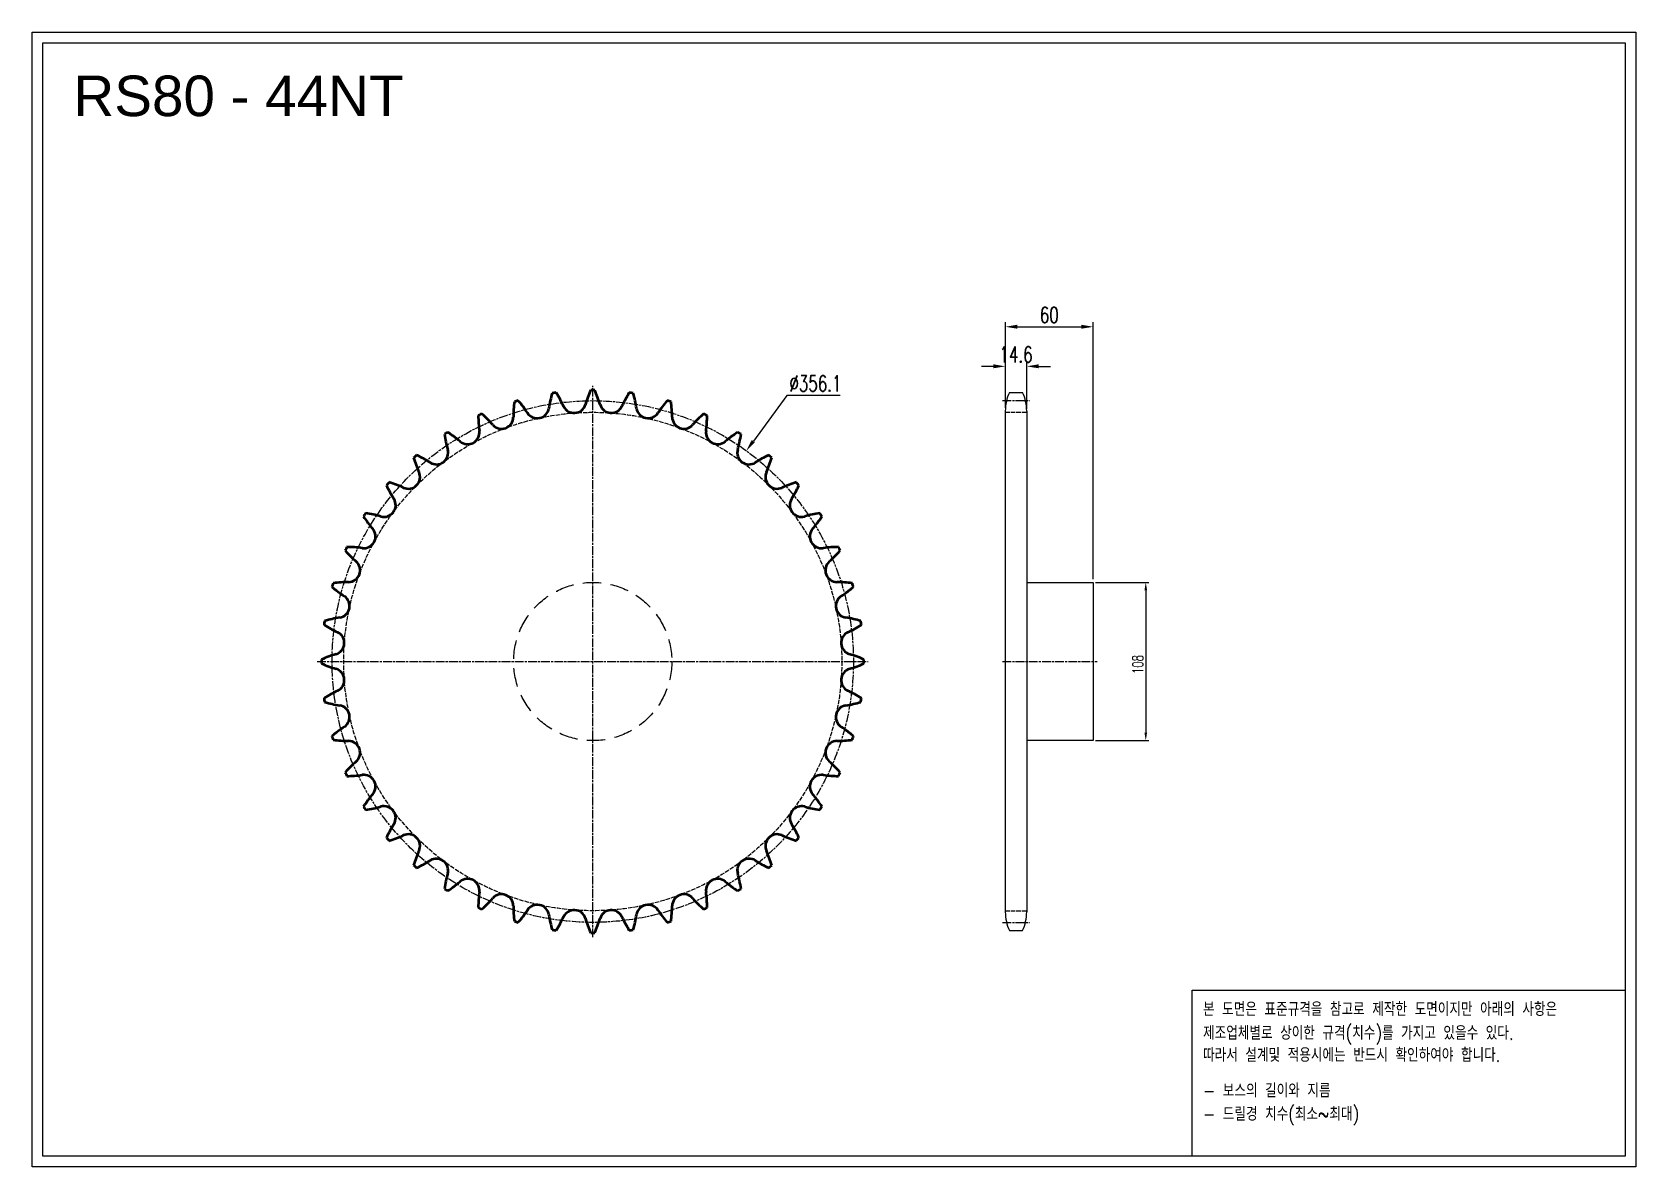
# Model space of a CAD drawing. Header units: millimetres. Extents: x -63231 to -62136, y 17860 to 18634.
import ezdxf

# ---------------------------------------------------------------- set-up
doc = ezdxf.new("R2010")
doc.units = ezdxf.units.MM
for name, pattern in [('AM_ISO02W050', [7.5, 6, -1.5]), ('AM_ISO02W050x2', [3.75, 3, -0.75]), ('AM_ISO08W050', [18, 12, -1.5, 3, -1.5]), ('AM_ISO08W050x2', [9, 6, -0.75, 1.5, -0.75]), ('HIDDEN', [9.525, 6.35, -3.175])]:
    doc.linetypes.add(name, pattern=pattern)
for name, color, linetype, lineweight in [('AM_0N', 7, 'Continuous', 50), ('AM_3N', 6, 'AM_ISO02W050', 25), ('AM_7', 4, 'AM_ISO08W050', 25), ('AM_7N', 4, 'AM_ISO08W050', 25)]:
    doc.layers.add(name, color=color, linetype=linetype, lineweight=lineweight)
doc.layers.add('HL', color=2, linetype='HIDDEN')
doc.layers.add('S-DIM', color=7, linetype='Continuous')
doc.styles.add('HAN', font='ROMANS.shx', dxfattribs={"width": 0.7, "bigfont": 'whgtxt.shx'})
doc.styles.add('HSG', font='SIMPLEX.shx', dxfattribs={"width": 0.7, "bigfont": 'HSG.shx'})
doc.styles.get("Standard").update_dxf_attribs({"font": 'arial.ttf'})
doc.dimstyles.new('APP16', dxfattribs={"dimscale": 3, "dimtxt": 2.4, "dimasz": 1.8, "dimexe": 0.7, "dimexo": 0.5, "dimgap": 0.6, "dimtad": 1, "dimtoh": 1, "dimdec": 1, "dimrnd": 0.01, "dimzin": 9, "dimdsep": 46, "dimtxsty": 'HSG', "dimcen": 0, "dimclrd": 1, "dimclre": 1, "dimclrt": 256, "dimazin": 2, "dimtp": 1, "dimtm": 1, "dimtfac": 0.5, "dimtdec": 1, "dimtofl": 0, "dimtmove": 0, "dimatfit": 3, "dimfxl": 0, "dimtvp": 1, "dimtolj": 2, "dimlwd": -1, "dimlwe": -1, "dimarcsym": 0})
doc.dimstyles.new('APP23', dxfattribs={"dimscale": 4.5, "dimtxt": 2.4, "dimasz": 1.8, "dimexe": 0.7, "dimexo": 0.5, "dimgap": 0.6, "dimtad": 1, "dimtoh": 1, "dimdec": 1, "dimrnd": 0.01, "dimzin": 9, "dimdsep": 46, "dimtxsty": 'HSG', "dimcen": 0, "dimclrd": 1, "dimclre": 1, "dimclrt": 256, "dimazin": 2, "dimtp": 1, "dimtm": 1, "dimtfac": 0.5, "dimtdec": 1, "dimtix": 1, "dimtofl": 0, "dimtmove": 0, "dimatfit": 3, "dimfxl": 0, "dimtvp": 1, "dimtolj": 2, "dimlwd": -1, "dimlwe": -1, "dimarcsym": 0})

# ---------------------------------------------------------------- blocks, each defined once
blk = doc.blocks.new('*D1')
at = {"layer": 'Defpoints', "color": 0, "transparency": 16777216}
for p in [(-62506.2, 18258.5), (-62506.2, 18150.5), (-62470.3, 18150.5)]:
    blk.add_point(p, dxfattribs=at)
at = {"layer": 'S-DIM', "color": 1, "transparency": 16777216}
for p, q in [((-62504.7, 18258.5), (-62468.2, 18258.5)), ((-62470.3, 18253.1), (-62470.3, 18155.9)), ((-62504.7, 18150.5), (-62468.2, 18150.5))]:
    blk.add_line(p, q, dxfattribs=at)
for points in [[(-62471.2, 18253.1), (-62469.4, 18253.1), (-62470.3, 18258.5)], [(-62471.2, 18155.9), (-62469.4, 18155.9), (-62470.3, 18150.5)]]:
    blk.add_solid(points, dxfattribs=at)
at = {"layer": 'S-DIM', "transparency": 16777216, "insert": (-62475.7, 18202.4), "char_height": 7.2, "attachment_point": 5, "rotation": 90, "style": 'HSG'}
blk.add_mtext('\\A2;108', dxfattribs=at)
blk = doc.blocks.new('*D2')
at = {"layer": 'Defpoints', "color": 0, "transparency": 16777216}
for p in [(-62551.6, 18405.9), (-62566.2, 18375.4), (-62551.6, 18374.6)]:
    blk.add_point(p, dxfattribs=at)
at = {"layer": 'S-DIM', "color": 1, "transparency": 16777216}
for p, q in [((-62574.3, 18405.9), (-62582.4, 18405.9)), ((-62566.2, 18377.7), (-62566.2, 18409.1)), ((-62551.6, 18376.8), (-62551.6, 18409.1)), ((-62543.5, 18405.9), (-62535.4, 18405.9))]:
    blk.add_line(p, q, dxfattribs=at)
for points in [[(-62574.3, 18407.3), (-62574.3, 18404.6), (-62566.2, 18405.9)], [(-62543.5, 18407.3), (-62543.5, 18404.6), (-62551.6, 18405.9)]]:
    blk.add_solid(points, dxfattribs=at)
at = {"layer": 'S-DIM', "transparency": 16777216, "insert": (-62558.9, 18414), "char_height": 10.8, "attachment_point": 5, "style": 'HSG'}
blk.add_mtext('\\A2;14.6', dxfattribs=at)
blk = doc.blocks.new('*D3')
at = {"layer": 'Defpoints', "color": 0, "transparency": 16777216}
for p in [(-62506.2, 18432.9), (-62566.2, 18375.4), (-62506.2, 18258.5)]:
    blk.add_point(p, dxfattribs=at)
at = {"layer": 'S-DIM', "color": 1, "transparency": 16777216}
for p, q in [((-62566.2, 18377.7), (-62566.2, 18436.1)), ((-62506.2, 18260.7), (-62506.2, 18436.1)), ((-62558.1, 18432.9), (-62514.3, 18432.9))]:
    blk.add_line(p, q, dxfattribs=at)
for points in [[(-62558.1, 18434.3), (-62558.1, 18431.6), (-62566.2, 18432.9)], [(-62514.3, 18434.3), (-62514.3, 18431.6), (-62506.2, 18432.9)]]:
    blk.add_solid(points, dxfattribs=at)
at = {"layer": 'S-DIM', "transparency": 16777216, "insert": (-62536.2, 18441), "char_height": 10.8, "attachment_point": 5, "style": 'HSG'}
blk.add_mtext('\\A2;60', dxfattribs=at)
blk = doc.blocks.new('*D4')
at = {"layer": 'Defpoints', "color": 0, "transparency": 16777216}
for p in [(-62743.1, 18348.3), (-62952.9, 18060.6)]:
    blk.add_point(p, dxfattribs=at)
at = {"layer": 'S-DIM', "color": 1, "transparency": 16777216}
for p, q in [((-62715.5, 18386.1), (-62738.3, 18354.8)), ((-62679, 18386.1), (-62715.5, 18386.1))]:
    blk.add_line(p, q, dxfattribs=at)
blk.add_solid([(-62739.4, 18355.6), (-62737.2, 18354.1), (-62743.1, 18348.3)], dxfattribs=at)
at = {"layer": 'S-DIM', "transparency": 16777216, "insert": (-62695.9, 18394.2), "char_height": 10.8, "attachment_point": 5, "style": 'HSG'}
blk.add_mtext('\\A2;∅356.1', dxfattribs=at)
blk = doc.blocks.new('notice1')
at = {"color": 4}
blk.add_lwpolyline([(-22142.12, 1735.9), (-22053.8, 1735.9), (-22053.8, 1702.07), (-22142.12, 1702.07)], close=True, dxfattribs=at)
at = {"color": 4, "style": 'HAN', "width": 0.8}
for s, p in [('본 도면은 표준규격을 참고로 제작한 도면이지만 아래의 사항은', (-22139.9, 1730.62)), ('제조업체별로 상이한 규격(치수)를 가지고 있을수 있다.', (-22139.9, 1725.78)), ('따라서 설계및 적용시에는 반드시 확인하여야 합니다.', (-22139.9, 1721.28)), ('- 보스의 길이와 지름', (-22139.9, 1714.03)), ('- 드릴경 치수(최소~최대)', (-22139.9, 1709.27))]:
    blk.add_text(s, height=2.7949, dxfattribs=at).set_placement(p)

msp = doc.modelspace()

# ---------------------------------------------------------------- linework, layer by layer
for p, q in [((-62563.41, 18388.1), (-62554.41, 18388.1)), ((-62566.21, 18375.4), (-62566.21, 18033.54)), ((-62551.61, 18375.4), (-62551.61, 18033.54)), ((-62551.61, 18258.47), (-62506.21, 18258.47)), ((-62506.21, 18258.47), (-62506.21, 18150.47)), ((-62506.21, 18150.47), (-62551.61, 18150.47)), ((-62563.41, 18020.84), (-62554.41, 18020.84))]:
    msp.add_line(p, q)
for points in [[(-63230.87, 18634.03), (-62135.55, 18634.03), (-62135.55, 17859.56), (-63230.87, 17859.56)], [(-63223.5, 18626.65), (-62142.93, 18626.65), (-62142.93, 17866.93), (-63223.5, 17866.93)]]:
    msp.add_lwpolyline(points, close=True)
for centre, start, end in [((-62536.01, 18375.4), 155.13196, 180), ((-62581.81, 18375.4), 0, 24.86804), ((-62536.01, 18033.54), 180, 204.86804), ((-62581.81, 18033.54), 335.13196, 0)]:
    msp.add_arc(centre, 30.2, start, end)
at = {"layer": 'AM_0N'}
for centre, radius, start, end in [((-62814.55, 18370.39), 87.66, 172.54486, 179.43182), ((-62847.99, 18204.47), 185.19, 105.9405, 106.78678), ((-62965.82, 18325.98), 87.66, 33.29545, 40.18242), ((-62791.28, 18363.95), 87.66, 164.36304, 171.25), ((-62847.99, 18204.47), 185.19, 97.75868, 98.60496), ((-62947.32, 18341.51), 87.66, 25.11364, 32.0006), ((-62860.69, 18382.12), 8.02, 205.11364, 343.06818), ((-62769.16, 18354.25), 87.66, 156.18122, 163.06818), ((-62847.99, 18204.47), 185.19, 89.57686, 90.42314), ((-62926.81, 18354.25), 87.66, 16.93182, 23.81878), ((-62835.28, 18382.12), 8.02, 196.93182, 334.88636), ((-62748.65, 18341.51), 87.66, 147.9994, 154.88636), ((-62847.99, 18204.47), 185.19, 81.39504, 82.24132), ((-62904.69, 18363.95), 87.66, 8.75, 15.63696), ((-62730.16, 18325.98), 87.66, 139.81758, 146.70455), ((-62847.99, 18204.47), 185.19, 73.21322, 74.0595), ((-62881.42, 18370.39), 87.66, 0.56818, 7.45514), ((-62847.99, 18204.47), 185.19, 114.12232, 114.96859), ((-62838.51, 18373.46), 87.66, 180.72667, 187.61364), ((-62981.91, 18307.97), 87.66, 41.47727, 48.36424), ((-62910.23, 18371.34), 8.02, 221.47727, 359.43182), ((-62885.85, 18378.5), 8.02, 213.29545, 351.25), ((-62810.13, 18378.5), 8.02, 188.75, 326.70455), ((-62785.75, 18371.34), 8.02, 180.56818, 318.52273), ((-62714.06, 18307.97), 87.66, 131.63576, 138.52273), ((-62847.99, 18204.47), 185.19, 65.03141, 65.87768), ((-62857.47, 18373.46), 87.66, 352.38636, 359.27333), ((-62847.99, 18204.47), 185.19, 122.30413, 123.15041), ((-62862.66, 18373.09), 87.66, 188.90849, 195.79545), ((-62995.28, 18287.86), 87.66, 49.65909, 56.54605), ((-62933.34, 18360.79), 8.02, 229.65909, 7.61364), ((-62762.63, 18360.79), 8.02, 172.38636, 310.34091), ((-62700.7, 18287.86), 87.66, 123.45395, 130.34091), ((-62847.99, 18204.47), 185.19, 56.84959, 57.69587), ((-62833.32, 18373.09), 87.66, 344.20455, 351.09151), ((-62954.72, 18347.05), 8.02, 237.84091, 15.79545), ((-62741.25, 18347.05), 8.02, 164.20455, 302.15909), ((-62847.99, 18204.47), 185.19, 130.48595, 131.33223), ((-62886.5, 18369.29), 87.66, 197.09031, 203.97727), ((-63005.65, 18266.05), 87.66, 57.84091, 64.72787), ((-62690.33, 18266.05), 87.66, 115.27213, 122.15909), ((-62809.47, 18369.29), 87.66, 336.02273, 342.90969), ((-62847.99, 18204.47), 185.19, 48.66777, 49.51405), ((-62847.99, 18204.47), 185.19, 138.66777, 139.51405), ((-62909.57, 18362.13), 87.66, 205.27213, 212.15909), ((-63012.8, 18242.99), 87.66, 66.02273, 72.90969), ((-62973.92, 18330.41), 8.02, 246.02273, 23.97727), ((-62722.05, 18330.41), 8.02, 156.02273, 293.97727), ((-62683.17, 18242.99), 87.66, 107.09031, 113.97727), ((-62786.41, 18362.13), 87.66, 327.84091, 334.72787), ((-62847.99, 18204.47), 185.19, 40.48595, 41.33223), ((-62990.56, 18311.2), 8.02, 254.20455, 32.15909), ((-62705.41, 18311.2), 8.02, 147.84091, 285.79545), ((-62847.99, 18204.47), 185.19, 146.84959, 147.69587), ((-62931.38, 18351.76), 87.66, 213.45395, 220.34091), ((-63016.61, 18219.14), 87.66, 74.20455, 81.09151), ((-62679.37, 18219.14), 87.66, 98.90849, 105.79545), ((-62764.6, 18351.76), 87.66, 319.65909, 326.54605), ((-62847.99, 18204.47), 185.19, 32.30413, 33.15041), ((-63004.3, 18289.83), 8.02, 262.38636, 40.34091), ((-62691.67, 18289.83), 8.02, 139.65909, 277.61364), ((-62847.99, 18204.47), 185.19, 155.03141, 155.87768), ((-63016.98, 18194.99), 87.66, 82.38636, 89.27333), ((-62678.99, 18194.99), 87.66, 90.72667, 97.61364), ((-62847.99, 18204.47), 185.19, 24.12232, 24.96859), ((-62951.49, 18338.39), 87.66, 221.63576, 228.52273), ((-63014.86, 18266.71), 8.02, 270.56818, 48.52273), ((-62681.11, 18266.71), 8.02, 131.47727, 269.43182), ((-62744.48, 18338.39), 87.66, 311.47727, 318.36424), ((-62847.99, 18204.47), 185.19, 163.21322, 164.0595), ((-62969.5, 18322.3), 87.66, 229.81758, 236.70455), ((-63013.91, 18171.04), 87.66, 90.56818, 97.45514), ((-63022.02, 18242.33), 8.02, 278.75, 56.70455), ((-62673.95, 18242.33), 8.02, 123.29545, 261.25), ((-62682.06, 18171.04), 87.66, 82.54486, 89.43182), ((-62726.48, 18322.3), 87.66, 303.29545, 310.18242), ((-62847.99, 18204.47), 185.19, 15.9405, 16.78678), ((-62847.99, 18204.47), 185.19, 171.39504, 172.24132), ((-62985.03, 18303.81), 87.66, 237.9994, 244.88636), ((-63007.46, 18147.77), 87.66, 98.75, 105.63696), ((-62688.51, 18147.77), 87.66, 74.36304, 81.25), ((-62710.95, 18303.81), 87.66, 295.11364, 302.0006), ((-62847.99, 18204.47), 185.19, 7.75868, 8.60496), ((-63025.64, 18217.18), 8.02, 286.93182, 64.88636), ((-62670.34, 18217.18), 8.02, 115.11364, 253.06818), ((-62847.99, 18204.47), 185.19, 179.57686, 180.42314), ((-62997.77, 18125.65), 87.66, 106.93182, 113.81878), ((-62698.2, 18125.65), 87.66, 66.18122, 73.06818), ((-62847.99, 18204.47), 185.19, 359.57686, 0.42314), ((-62997.77, 18283.29), 87.66, 246.18122, 253.06818), ((-63025.64, 18191.76), 8.02, 295.11364, 73.06818), ((-62670.34, 18191.76), 8.02, 106.93182, 244.88636), ((-62698.2, 18283.29), 87.66, 286.93182, 293.81878), ((-62985.03, 18105.13), 87.66, 115.11364, 122.0006), ((-62710.95, 18105.13), 87.66, 57.9994, 64.88636), ((-62847.99, 18204.47), 185.19, 187.75868, 188.60496), ((-63007.46, 18261.18), 87.66, 254.36304, 261.25), ((-63022.02, 18166.61), 8.02, 303.29545, 81.25), ((-62673.95, 18166.61), 8.02, 98.75, 236.70455), ((-62688.51, 18261.18), 87.66, 278.75, 285.63696), ((-62847.99, 18204.47), 185.19, 351.39504, 352.24132), ((-62969.5, 18086.64), 87.66, 123.29545, 130.18242), ((-62847.99, 18204.47), 185.19, 195.9405, 196.78678), ((-63013.91, 18237.9), 87.66, 262.54486, 269.43182), ((-63014.86, 18142.23), 8.02, 311.47727, 89.43182), ((-62681.11, 18142.23), 8.02, 90.56818, 228.52273), ((-62682.06, 18237.9), 87.66, 270.56818, 277.45514), ((-62726.48, 18086.64), 87.66, 49.81758, 56.70455), ((-62847.99, 18204.47), 185.19, 343.21322, 344.0595), ((-62951.49, 18070.55), 87.66, 131.47727, 138.36424), ((-62847.99, 18204.47), 185.19, 204.12232, 204.96859), ((-62744.48, 18070.55), 87.66, 41.63576, 48.52273), ((-62847.99, 18204.47), 185.19, 335.03141, 335.87768), ((-63016.98, 18213.95), 87.66, 270.72667, 277.61364), ((-63004.3, 18119.11), 8.02, 319.65909, 97.61364), ((-62691.67, 18119.11), 8.02, 82.38636, 220.34091), ((-62678.99, 18213.95), 87.66, 262.38636, 269.27333), ((-62931.38, 18057.18), 87.66, 139.65909, 146.54605), ((-62990.56, 18097.74), 8.02, 327.84091, 105.79545), ((-62705.41, 18097.74), 8.02, 74.20455, 212.15909), ((-62764.6, 18057.18), 87.66, 33.45395, 40.34091), ((-62847.99, 18204.47), 185.19, 212.30413, 213.15041), ((-63016.61, 18189.8), 87.66, 278.90849, 285.79545), ((-62679.37, 18189.8), 87.66, 254.20455, 261.09151), ((-62847.99, 18204.47), 185.19, 326.84959, 327.69587), ((-62909.57, 18046.81), 87.66, 147.84091, 154.72787), ((-62847.99, 18204.47), 185.19, 220.48595, 221.33223), ((-63012.8, 18165.95), 87.66, 287.09031, 293.97727), ((-62973.92, 18078.53), 8.02, 336.02273, 113.97727), ((-62722.05, 18078.53), 8.02, 66.02273, 203.97727), ((-62683.17, 18165.95), 87.66, 246.02273, 252.90969), ((-62786.41, 18046.81), 87.66, 25.27213, 32.15909), ((-62847.99, 18204.47), 185.19, 318.66777, 319.51405), ((-62886.5, 18039.65), 87.66, 156.02273, 162.90969), ((-62809.47, 18039.65), 87.66, 17.09031, 23.97727), ((-62847.99, 18204.47), 185.19, 228.66777, 229.51405), ((-63005.65, 18142.89), 87.66, 295.27213, 302.15909), ((-62954.72, 18061.89), 8.02, 344.20455, 122.15909), ((-62741.25, 18061.89), 8.02, 57.84091, 195.79545), ((-62690.33, 18142.89), 87.66, 237.84091, 244.72787), ((-62847.99, 18204.47), 185.19, 310.48595, 311.33223), ((-62862.66, 18035.85), 87.66, 164.20455, 171.09151), ((-62995.28, 18121.08), 87.66, 303.45395, 310.34091), ((-62933.34, 18048.15), 8.02, 352.38636, 130.34091), ((-62762.63, 18048.15), 8.02, 49.65909, 187.61364), ((-62700.7, 18121.08), 87.66, 229.65909, 236.54605), ((-62833.32, 18035.85), 87.66, 8.90849, 15.79545), ((-62847.99, 18204.47), 185.19, 236.84959, 237.69587), ((-62838.51, 18035.48), 87.66, 172.38636, 179.27333), ((-62981.91, 18100.97), 87.66, 311.63576, 318.52273), ((-62910.23, 18037.6), 8.02, 0.56818, 138.52273), ((-62785.75, 18037.6), 8.02, 41.47727, 179.43182), ((-62714.06, 18100.97), 87.66, 221.47727, 228.36424), ((-62857.47, 18035.48), 87.66, 0.72667, 7.61364), ((-62847.99, 18204.47), 185.19, 302.30413, 303.15041), ((-62847.99, 18204.47), 185.19, 245.03141, 245.87768), ((-62814.55, 18038.55), 87.66, 180.56818, 187.45514), ((-62965.82, 18082.96), 87.66, 319.81758, 326.70455), ((-62885.85, 18030.44), 8.02, 8.75, 146.70455), ((-62791.28, 18044.99), 87.66, 188.75, 195.63696), ((-62947.32, 18067.43), 87.66, 327.9994, 334.88636), ((-62860.69, 18026.82), 8.02, 16.93182, 154.88636), ((-62769.16, 18054.69), 87.66, 196.93182, 203.81878), ((-62926.81, 18054.69), 87.66, 336.18122, 343.06818), ((-62835.28, 18026.82), 8.02, 25.11364, 163.06818), ((-62748.65, 18067.43), 87.66, 205.11364, 212.0006), ((-62904.69, 18044.99), 87.66, 344.36304, 351.25), ((-62810.13, 18030.44), 8.02, 33.29545, 171.25), ((-62730.16, 18082.96), 87.66, 213.29545, 220.18242), ((-62881.42, 18038.55), 87.66, 352.54486, 359.43182), ((-62847.99, 18204.47), 185.19, 294.12232, 294.96859), ((-62847.99, 18204.47), 185.19, 253.21322, 254.0595), ((-62847.99, 18204.47), 185.19, 261.39504, 262.24132), ((-62847.99, 18204.47), 185.19, 269.57686, 270.42314), ((-62847.99, 18204.47), 185.19, 277.75868, 278.60496), ((-62847.99, 18204.47), 185.19, 285.9405, 286.78678)]:
    msp.add_arc(centre, radius, start, end, dxfattribs=at)
at = {"layer": 'AM_3N', "linetype": 'AM_ISO02W050x2'}
for p, q in [((-62566.21, 18374.55), (-62551.61, 18374.55)), ((-62566.21, 18034.39), (-62551.61, 18034.39))]:
    msp.add_line(p, q, dxfattribs=at)
msp.add_circle((-62847.99, 18204.47), 170.08, dxfattribs=at)
at = {"layer": 'AM_7', "linetype": 'AM_ISO08W050x2'}
for p, q in [((-62568.16, 18382.49), (-62549.67, 18382.49)), ((-62568.16, 18204.47), (-62503.4, 18204.47)), ((-62568.16, 18026.45), (-62549.67, 18026.45))]:
    msp.add_line(p, q, dxfattribs=at)
msp.add_circle((-62847.99, 18204.47), 178.02, dxfattribs=at)
at = {"layer": 'AM_7N', "linetype": 'AM_ISO08W050x2'}
for p, q in [((-62847.99, 18016.28), (-62847.99, 18392.66)), ((-63036.18, 18204.47), (-62659.8, 18204.47))]:
    msp.add_line(p, q, dxfattribs=at)
at = {"layer": 'HL', "ltscale": 2}
msp.add_circle((-62847.99, 18204.47), 54, dxfattribs=at)

# ---------------------------------------------------------------- block references
at = {"xscale": 3.347646382079999, "yscale": 3.347646382079999, "zscale": 3.347646382079999}
msp.add_blockref('notice1', (11685.38, 12169.02), dxfattribs=at)

# ---------------------------------------------------------------- texts
msp.add_text('RS80 - 44NT', height=27.6595).set_placement((-63202.66, 18576.68))

# ---------------------------------------------------------------- dimensions: what is measured, and where the dimension line sits
at = {"layer": 'S-DIM'}
dim = msp.add_linear_dim(base=(-62506.21, 18432.91), p1=(-62566.21, 18375.4), p2=(-62506.21, 18258.47), dimstyle='APP23', dxfattribs=at)
dim.commit()
dim.dimension.update_dxf_attribs({"geometry": '*D3', "text_midpoint": (-62536.21, 18441.01)})
dim = msp.add_linear_dim(base=(-62551.61, 18405.91), p1=(-62566.21, 18375.4), p2=(-62551.61, 18374.55), dimstyle='APP23', dxfattribs=at)
dim.commit()
dim.dimension.update_dxf_attribs({"geometry": '*D2', "text_midpoint": (-62558.91, 18405.91), "dimtype": 128})
dim = msp.add_diameter_dim_2p(p1=(-62952.89, 18060.64), p2=(-62743.09, 18348.3), dimstyle='APP23', dxfattribs=at)
dim.commit()
dim.dimension.update_dxf_attribs({"geometry": '*D4', "text_midpoint": (-62695.93, 18386.06), "dimtype": 131})
dim = msp.add_linear_dim(base=(-62470.34, 18150.47), p1=(-62506.21, 18258.47), p2=(-62506.21, 18150.47), angle=90, dimstyle='APP16', dxfattribs=at)
dim.commit()
dim.dimension.update_dxf_attribs({"geometry": '*D1', "text_midpoint": (-62470.34, 18202.43), "dimtype": 128})

doc.saveas('drawing.dxf')
